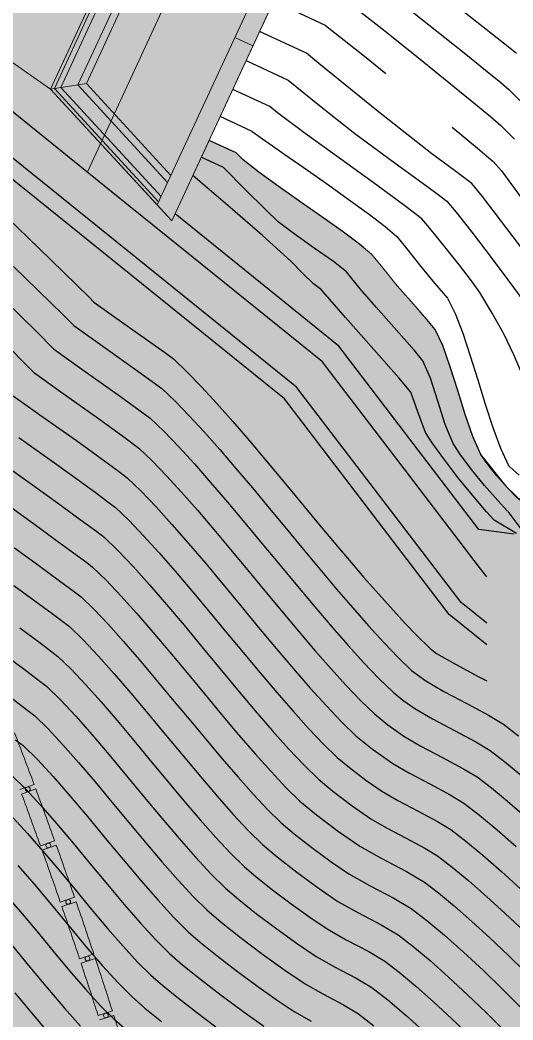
# Model space of a CAD drawing. Extents: x -367 to 63045, y 275 to 109039.
# Drawn here: x 62164.99 to 62184.67, y 108557.46 to 108597.34 of the extents above; entities that cross this region are included whole.
import ezdxf

# ---------------------------------------------------------------- set-up
doc = ezdxf.new("R2010")
doc.units = 0
doc.header["$LTSCALE"] = 25.401856
doc.header["$MEASUREMENT"] = 0
for name, pattern in [('NASCOSTA', [9.525, 6.35, -3.175]), ('TRATTEGGIATA2', [0.375, 0.25, -0.125]), ('TRATTOPUNTO2', [12.7, 6.35, -3.175, 0, -3.175])]:
    doc.linetypes.add(name, pattern=pattern)
for name, color, linetype in [('colore lago', 131, 'Continuous'), ('curve livello 1m', 2, 'Continuous'), ('curve livello 5m', 7, 'Continuous'), ('LIN010CO', 2, 'Continuous'), ('LIN010TR', 2, 'NASCOSTA'), ('LIN018CO', 6, 'Continuous'), ('LIN025CO', 7, 'Continuous'), ('TRATTCOLO-30', 253, 'Continuous'), ('TRATTCOLO-32', 255, 'Continuous')]:
    doc.layers.add(name, color=color, linetype=linetype)
doc.layers.add('Colori bordi', color=5, linetype='Continuous', plot=False)
doc.layers.add('no_plot', color=5, linetype='Continuous', plot=False)

# ---------------------------------------------------------------- blocks, each defined once
blk = doc.blocks.new('CONTORNO')
at = {"layer": 'Colori bordi', "lineweight": 0, "ltscale": 2, "flags": 128}
blk.add_lwpolyline([(-84.427, 113.219), (-89.144, 103.05), (-84.307, 97.793), (-77.785, 111.855)], dxfattribs=at)
blk = doc.blocks.new('barrageflott')
at = {"layer": 'TRATTCOLO-32'}
h = blk.add_hatch(color=256, dxfattribs=at)
h.paths.add_polyline_path([(-4.689, 33.162, 0.002639), (-5.201, 35.3), (-5.784, 35.158, -0.002639), (-5.273, 33.025)])
h.paths.add_polyline_path([(-5.247, 35.485, 0.002639), (-5.784, 37.618), (-6.365, 37.468, -0.002639), (-5.829, 35.342)])
h.paths.add_polyline_path([(-5.831, 37.802, 0.002639), (-6.393, 39.929), (-6.972, 39.773, -0.002639), (-6.412, 37.652)])
h.paths.add_polyline_path([(-6.442, 40.112, 0.002639), (-7.028, 42.232), (-7.606, 42.07, -0.002639), (-7.022, 39.956)])
h.paths.add_polyline_path([(-7.08, 42.415, 0.002639), (-7.69, 44.529), (-8.266, 44.359, -0.002639), (-7.657, 42.252)])
h.paths.add_polyline_path([(-7.744, 44.711, 0.002639), (-8.378, 46.817), (-8.952, 46.641, -0.002639), (-8.319, 44.541)])
h.paths.add_polyline_path([(-8.434, 46.999, 0.002639), (-9.092, 49.097), (-9.664, 48.915, -0.002639), (-9.007, 46.822)])
h.paths.add_polyline_path([(-9.15, 49.279, 0.002639), (-9.833, 51.37), (-10.402, 51.18, -0.002639), (-9.722, 49.095)])
h.paths.add_polyline_path([(-9.893, 51.55, 0.002639), (-10.599, 53.633), (-11.166, 53.437, -0.002639), (-10.462, 51.36)])
h.paths.add_polyline_path([(-10.661, 53.813, 0.002639), (-11.392, 55.887), (-11.956, 55.685, -0.002639), (-11.228, 53.616)])
h.paths.add_polyline_path([(-11.456, 56.066, 0.002639), (-12.21, 58.133), (-12.772, 57.924, -0.002639), (-12.02, 55.864)])
h.paths.add_polyline_path([(-12.276, 58.311, 0.002639), (-13.053, 60.368), (-13.614, 60.153, -0.002639), (-12.838, 58.102)])
h.paths.add_polyline_path([(-13.122, 60.546, 0.002639), (-13.923, 62.594), (-14.481, 62.373, -0.002639), (-13.682, 60.33)])
h.paths.add_polyline_path([(-13.993, 62.771, 0.002639), (-14.818, 64.81), (-15.373, 64.582, -0.002639), (-14.551, 62.549)])
h.paths.add_polyline_path([(-14.89, 64.986, 0.002639), (-15.738, 67.015), (-16.29, 66.781, -0.002639), (-15.445, 64.758)])
at = {"layer": 'LIN010CO', "lineweight": 0}
for p, q in [((-12.838, 58.102), (-12.276, 58.311)), ((-12.772, 57.924), (-12.21, 58.133)), ((-12.02, 55.864), (-11.456, 56.066)), ((-11.956, 55.685), (-11.392, 55.887)), ((-11.228, 53.616), (-10.661, 53.813)), ((-11.166, 53.437), (-10.599, 53.633)), ((-10.462, 51.36), (-9.893, 51.55)), ((-10.402, 51.18), (-9.833, 51.37)), ((-9.722, 49.095), (-9.15, 49.279)), ((-9.664, 48.915), (-9.092, 49.097))]:
    blk.add_line(p, q, dxfattribs=at)
for centre in [(-12.524, 58.117), (-11.706, 55.876), (-10.914, 53.625), (-10.147, 51.365), (-9.407, 49.097)]:
    blk.add_circle(centre, 0.095, dxfattribs=at)
for radius, start, end in [(208.344, 20.40178, 21.00665), (207.744, 19.74461, 20.34948), (208.344, 19.74461, 20.34948), (208.344, 19.08744, 19.69231), (207.744, 19.08744, 19.69231), (208.344, 18.43027, 19.03514), (207.744, 18.43027, 19.03514), (207.744, 17.77309, 18.37796), (208.344, 17.77309, 18.37796), (208.344, 17.11592, 17.72079)]:
    blk.add_arc((-207.55, -14.318), radius, start, end, dxfattribs=at)

msp = doc.modelspace()

# ---------------------------------------------------------------- hatches: boundary and pattern name
at = {"layer": 'colore lago', "linetype": 'Continuous', "lineweight": 0}
msp.add_hatch(color=256, dxfattribs=at).paths.add_polyline_path([(62184.44037, 108578.69715), (62185.03434, 108578.125), (62185.55328, 108577.07553), (62184.71184, 108576.84218), (62189.10999, 108571.21279), (62202.4034, 108574.89937), (62203.10581, 108574.00033), (62197.58567, 108564.24353), (62201.98383, 108558.61423), (62202.78383, 108560.02814), (62202.78383, 108558.46665), (62203.82904, 108556.4937), (62204.32435, 108555.55874), (62204.73393, 108554.78562), (62204.99715, 108554.28875), (62205.31668, 108553.6856), (62206.09904, 108553.14835), (62206.994, 108552.58011), (62207.77037, 108552.12865), (62208.28489, 108551.88137), (62208.98831, 108551.7939), (62209.75528, 108551.70767), (62210.27698, 108551.52482), (62211.05005, 108551.20587), (62211.84255, 108550.8465), (62212.31081, 108550.58878), (62213.28943, 108549.57594), (62214.66393, 108548.14578), (62215.45723, 108547.3376), (62216.16484, 108546.6219), (62216.68181, 108546.10437), (62216.90318, 108545.89072), (62217.44028, 108545.65476), (62218.04836, 108545.19124), (62218.87708, 108544.48294), (62219.4919, 108543.90061), (62219.85139, 108543.51423), (62220.22605, 108542.63483), (62220.56531, 108541.56721), (62220.9211, 108540.79857), (62221.36372, 108540.51775), (62221.86652, 108540.21289), (62222.46332, 108539.50212), (62223.10529, 108538.59681), (62223.70955, 108537.87247), (62224.20518, 108537.55122), (62224.69366, 108537.28115), (62225.15194, 108537.02649), (62225.71553, 108536.65965), (62226.50081, 108536.12628), (62227.3663, 108535.52374), (62228.1705, 108534.9494), (62229.08636, 108534.26713), (62230.1381, 108533.46091), (62231.0102, 108532.77261), (62231.91617, 108532.02959), (62232.79706, 108531.29172), (62233.57004, 108530.62991), (62234.15231, 108530.11507), (62234.46103, 108529.81812), (62235.02241, 108528.93574), (62235.50983, 108528.21194), (62236.1616, 108527.97079), (62237.88452, 108527.35259), (62236.19155, 108519.02067), (62235.95115, 108517.8376), (62230.60336, 108518.76617), (62225.09835, 108519.31118), (62219.53535, 108519.50718), (62213.99236, 108519.34019), (62208.44135, 108518.81819), (62202.96136, 108517.90819), (62197.53735, 108516.63019), (62192.21835, 108515.03521), (62187.02936, 108513.0682), (62181.96335, 108510.75821), (62177.07535, 108508.14421), (62172.35535, 108505.18521), (62168.15134, 108502.19022), (62163.99534, 108498.79922), (62159.92034, 108495.02322), (62156.87234, 108491.82123), (62153.58533, 108487.9912), (62151.00034, 108484.57322), (62147.89234, 108479.97022), (62145.09534, 108475.15423), (62142.62333, 108470.19523), (62140.49932, 108465.06123), (62138.70632, 108459.79123), (62137.26532, 108454.41924), (62136.17032, 108448.97023), (62135.44131, 108443.47724), (62135.08431, 108438.09823), (62135.07531, 108432.54122), (62135.4223, 108426.97924), (62136.1643, 108421.48524), (62137.24929, 108416.02824), (62138.11624, 108412.81415), (62136.87629, 108410.16824), (62132.8128, 108408.61126), (62132.07881, 108409.20236), (62131.22289, 108409.67071), (62130.50179, 108409.8758), (62129.73905, 108409.66836), (62128.79583, 108409.16644), (62127.82182, 108408.63823), (62126.9667, 108408.35186), (62126.4708, 108408.43826), (62125.54632, 108408.64534), (62123.26174, 108409.24028), (62120.33075, 108410.05585), (62117.14751, 108410.95602), (62114.10621, 108411.80472), (62111.601, 108412.46593), (62110.85667, 108412.63236), (62109.99272, 108412.81634), (62109.48217, 108412.93677), (62108.8675, 108413.23396), (62108.1109, 108413.60641), (62106.96975, 108414.09549), (62105.58923, 108414.65753), (62104.07452, 108415.25987), (62102.53083, 108415.86981), (62101.06332, 108416.45468), (62099.7772, 108416.98179), (62098.77764, 108417.41846), (62098.12077, 108417.74642), (62097.08202, 108418.402), (62094.14205, 108420.10043), (62090.9826, 108422.11739), (62089.00829, 108423.4159), (62089.0084, 108612.37278), (62120.88999, 108629.95032), (62123.51589, 108627.78348), (62127.40046, 108624.87082), (62132.09238, 108621.99255), (62137.11189, 108618.69874), (62141.9676, 108615.09259), (62145.99091, 108612.94276), (62152.41989, 108607.98332), (62153.53281, 108607.46368), (62154.64574, 108606.94403), (62153.74834, 108606.61531), (62152.36859, 108606.1099), (62157.20571, 108600.8529), (62170.15914, 108605.59782), (62170.93166, 108604.75824), (62166.215, 108594.58868), (62171.05211, 108589.33168), (62172.53972, 108592.53911), (62173.61881, 108592.04274), (62173.89927, 108591.77136), (62174.52108, 108591.27829), (62175.29877, 108590.71102), (62176.16099, 108590.1049), (62177.03637, 108589.49528), (62177.85355, 108588.91749), (62178.54117, 108588.40689), (62179.02787, 108587.99882), (62179.46911, 108587.46018), (62180.05431, 108586.73849), (62180.60099, 108586.11149), (62181.23677, 108585.39235), (62181.56921, 108585.00258), (62181.87023, 108584.35861), (62182.1683, 108583.51591), (62182.76671, 108581.60651), (62183.0726, 108580.72588), (62183.38664, 108580.01867)])
at = {"layer": 'TRATTCOLO-30', "linetype": 'Continuous', "lineweight": 0}
h = msp.add_hatch(color=256, dxfattribs=at)
h.dxf.hatch_style = 1
h.paths.add_polyline_path([(62209.67555, 108572.20926), (62208.97927, 108572.6032), (62209.04538, 108572.72006, -0.14195048), (62212.62795, 108576.22122), (62213.19146, 108576.52316), (62211.72732, 108580.30781), (62209.44078, 108579.6737), (62199.39823, 108561.92357), (62201.4507, 108559.29652), (62201.98381, 108558.61417), (62207.77045, 108568.842)])
h.paths.add_polyline_path([(62209.44078, 108579.6737), (62203.077, 108577.90887), (62187.2974, 108573.53281), (62189.10998, 108571.21282), (62202.40339, 108574.8994), (62203.1058, 108574.00035), (62197.58566, 108564.24356), (62199.39823, 108561.92357)])
h.paths.add_polyline_path([(62211.72732, 108580.30781), (62210.61062, 108583.19437), (62202.25391, 108580.87685), (62202.04012, 108581.64776), (62184.71182, 108576.8422), (62187.2974, 108573.53281), (62203.077, 108577.90887)])
edge = h.paths.add_edge_path()
edge.add_line((62180.99131, 108609.18234), (62177.90463, 108614.61194))
edge.add_line((62177.90463, 108614.61194), (62169.52887, 108611.54386))
edge.add_line((62169.52887, 108611.54386), (62169.25371, 108612.29504))
edge.add_line((62169.25371, 108612.29504), (62152.36858, 108606.10993))
edge.add_line((62152.36858, 108606.10993), (62157.2057, 108600.85293))
edge.add_line((62157.2057, 108600.85293), (62170.15913, 108605.59785))
edge.add_line((62170.15913, 108605.59785), (62170.93165, 108604.75827))
edge.add_line((62170.93165, 108604.75827), (62166.21498, 108594.58871))
edge.add_line((62166.21498, 108594.58871), (62171.0521, 108589.33171))
edge.add_line((62171.0521, 108589.33171), (62177.57426, 108603.39409))
edge.add_line((62177.57426, 108603.39409), (62176.84851, 108603.73069))
edge.add_line((62176.84851, 108603.73069), (62178.1752, 108606.59116))
edge.add_arc((62182.71109, 108604.48741), 5, 110.118057, 155.118057, ccw=False)

# ---------------------------------------------------------------- linework, layer by layer
at = {"layer": 'Colori bordi', "linetype": 'Continuous', "lineweight": 0, "flags": 128}
msp.add_lwpolyline([(62170.93166, 108604.75824), (62166.215, 108594.58868), (62171.05211, 108589.33168), (62172.53972, 108592.53911), (62173.61881, 108592.04274), (62173.89927, 108591.77136), (62174.52108, 108591.27829), (62175.29877, 108590.71102), (62176.16099, 108590.1049), (62177.03637, 108589.49528), (62177.85355, 108588.91749), (62178.54117, 108588.40689), (62179.02787, 108587.99882), (62179.02787, 108587.99882), (62179.46911, 108587.46018), (62180.05431, 108586.73849), (62180.60099, 108586.11149), (62181.23677, 108585.39235), (62181.56921, 108585.00258), (62181.87023, 108584.35861), (62182.1683, 108583.51591), (62182.76671, 108581.60651), (62183.0726, 108580.72588), (62183.38664, 108580.01867), (62184.44037, 108578.69715), (62185.03434, 108578.125)], dxfattribs=at)
at = {"layer": 'curve livello 1m', "color": 152, "linetype": 'TRATTEGGIATA2', "ltscale": 5, "flags": 128}
msp.add_lwpolyline([(62174.01799, 108595.72639), (62175.69306, 108594.94949), (62176.95287, 108593.92794), (62178.3536, 108592.82174), (62179.05802, 108592.29616), (62179.96346, 108591.63935), (62180.88446, 108590.9748), (62181.63557, 108590.42599), (62182.03134, 108590.11643), (62182.39606, 108589.68626), (62182.99368, 108588.93482), (62183.72593, 108587.97849), (62184.46892, 108586.98596), (62185.10449, 108586.1168), (62185.51448, 108585.53058), (62185.95823, 108584.81338), (62186.60642, 108583.71492), (62187.13913, 108582.7889), (62188.74836, 108579.82442), (62189.22807, 108578.09464)], dxfattribs=at)
at = {"layer": 'curve livello 5m', "color": 2}
for p, q in [((62177.19206, 108597.12721), (62175.11459, 108598.09075)), ((62173.61882, 108592.04274), (62172.53973, 108592.53912))]:
    msp.add_line(p, q, dxfattribs=at)
at = {"layer": 'curve livello 5m', "color": 2, "flags": 128}
for points in [[(62183.62146, 108572.43032), (62182.12469, 108573.63951), (62175.54921, 108582.23025), (62153.8124, 108599.75504)], [(62177.19206, 108597.12721), (62178.74342, 108595.89377), (62179.59267, 108595.21165)], [(62182.24237, 108593.06651), (62183.25817, 108592.22854), (62183.87676, 108591.6956), (62183.87676, 108591.6956), (62184.21339, 108591.32467), (62188.04792, 108586.0919), (62189.85567, 108583.6506), (62189.98742, 108583.42427), (62190.03881, 108583.32601), (62190.21718, 108583.29107), (62190.46127, 108583.12668), (62190.95765, 108582.75259), (62191.65941, 108582.20601), (62192.51963, 108581.52413), (62192.68784, 108581.3891)], [(62178.7141, 108588.26191), (62178.54118, 108588.40689), (62177.85356, 108588.91749), (62177.03638, 108589.49528), (62176.161, 108590.10491), (62175.29878, 108590.71103), (62174.52108, 108591.27829), (62173.89928, 108591.77137), (62173.61882, 108592.04274)], [(62185.03433, 108578.12501), (62184.82223, 108578.30482), (62184.44037, 108578.69715), (62184.02657, 108579.16368), (62183.63714, 108579.65815), (62183.38664, 108580.01867), (62183.0726, 108580.72588), (62182.76671, 108581.60651), (62182.4662, 108582.56754), (62182.1683, 108583.51591), (62181.87024, 108584.35861), (62181.56922, 108585.00258), (62181.23678, 108585.39236), (62180.95708, 108585.70874)], [(62164.72243, 108582.35939), (62165.78656, 108581.60252), (62167.24888, 108580.56802), (62167.24888, 108580.56802), (62168.17934, 108579.89348), (62168.92819, 108579.34443), (62169.27078, 108579.08559), (62169.27078, 108579.08559), (62169.82534, 108578.55201), (62170.42286, 108577.92824), (62171.05635, 108577.22908), (62171.7188, 108576.46935), (62172.40321, 108575.66386), (62173.10257, 108574.82743), (62173.8099, 108573.97487), (62174.51818, 108573.12098), (62175.22041, 108572.28059), (62175.90959, 108571.4685), (62176.57871, 108570.69953), (62177.22079, 108569.98849), (62177.8288, 108569.35019), (62178.39576, 108568.79945), (62178.39576, 108568.79945), (62179.06642, 108568.2591), (62179.87328, 108567.68723), (62179.87328, 108567.68723), (62180.53867, 108567.30191), (62181.37237, 108566.86087), (62182.16628, 108566.43847), (62182.71232, 108566.10911), (62182.71232, 108566.10911), (62183.33168, 108565.63181), (62184.03627, 108565.04751), (62184.79966, 108564.38114)], [(62164.74784, 108574.79358), (62165.5836, 108574.18276), (62166.26999, 108573.67756), (62166.74993, 108573.31984), (62166.96635, 108573.15143), (62166.96635, 108573.15143), (62167.51685, 108572.61756), (62168.11543, 108571.98277), (62168.7527, 108571.26694), (62169.41926, 108570.48995), (62170.10571, 108569.67168), (62170.80266, 108568.83202), (62171.50071, 108567.99083), (62172.19045, 108567.168), (62172.8625, 108566.38342), (62173.50746, 108565.65696), (62174.11592, 108565.0085), (62174.67849, 108564.45792), (62174.67849, 108564.45792), (62175.25577, 108563.96918), (62176.04327, 108563.35831), (62176.90007, 108562.73141), (62177.68521, 108562.19457), (62177.68521, 108562.19457), (62178.47529, 108561.74681), (62179.41403, 108561.25258), (62180.08455, 108560.86086), (62180.08455, 108560.86086), (62180.67894, 108560.40027), (62181.36096, 108559.82857), (62182.09881, 108559.17574), (62182.86069, 108558.47177), (62183.61478, 108557.74663), (62184.3293, 108557.03031)], [(62164.66191, 108567.21728), (62165.20645, 108566.68358), (62165.80533, 108566.03587), (62166.4453, 108565.30218), (62167.11309, 108564.5106), (62167.79543, 108563.68916), (62168.47906, 108562.86594), (62169.15072, 108562.069), (62169.79714, 108561.32638), (62170.40506, 108560.66616), (62170.96121, 108560.11639), (62170.96121, 108560.11639), (62171.49606, 108559.65322), (62172.20336, 108559.08446), (62173.02012, 108558.45753), (62173.88334, 108557.81984), (62174.73001, 108557.21883)], [(62164.78819, 108558.54631), (62165.45002, 108557.75042), (62166.09332, 108556.99487)]]:
    msp.add_lwpolyline(points, dxfattribs=at)
at = {"layer": 'LIN010CO', "linetype": 'Continuous', "lineweight": 0}
for p, q in [((62166.36419, 108594.61196), (62171.02367, 108604.65825)), ((62166.61837, 108594.65162), (62171.18044, 108604.48787)), ((62167.29917, 108594.75784), (62171.60033, 108604.03154)), ((62166.215, 108594.58868), (62167.64098, 108594.81117)), ((62170.52298, 108590.09217), (62166.36419, 108594.61196)), ((62170.62039, 108590.3022), (62166.61837, 108594.65162)), ((62170.88131, 108590.86476), (62167.29917, 108594.75784))]:
    msp.add_line(p, q, dxfattribs=at)
at = {"layer": 'LIN010TR', "linetype": 'TRATTOPUNTO2', "lineweight": 0, "ltscale": 5}
msp.add_line((62167.69648, 108591.31825), (62176.7893, 108610.92322), dxfattribs=at)
at = {"layer": 'LIN018CO', "color": 2, "flags": 128}
for points in [[(62183.62146, 108573.29164), (62182.60804, 108574.11035), (62176.03235, 108582.70136), (62153.8124, 108600.61567)], [(62165.07744, 108593.37037), (62161.24275, 108596.462)], [(62168.91214, 108590.27873), (62165.07744, 108593.37037)], [(62172.74684, 108587.1871), (62168.91214, 108590.27873)], [(62176.58153, 108584.09547), (62172.74684, 108587.1871)], [(62177.34665, 108583.33698), (62177.06355, 108583.70685), (62176.58153, 108584.09547)], [(62180.34131, 108579.42452), (62177.34665, 108583.33698)], [(62183.33596, 108575.51207), (62180.34131, 108579.42452)], [(62183.62146, 108575.13906), (62183.33596, 108575.51207)]]:
    msp.add_lwpolyline(points, dxfattribs=at)
at = {"layer": 'LIN025CO', "linetype": 'Continuous', "lineweight": 0}
for p, q in [((62166.215, 108594.58868), (62170.93166, 108604.75825)), ((62167.64098, 108594.81117), (62171.81114, 108603.80243)), ((62166.215, 108594.58868), (62157.20572, 108600.85291)), ((62170.4658, 108589.96889), (62175.18246, 108600.13846)), ((62171.05212, 108589.33168), (62175.99649, 108599.99221)), ((62174.28769, 108596.30788), (62173.56195, 108596.64448)), ((62170.4658, 108589.96889), (62166.215, 108594.58868)), ((62171.0123, 108591.1472), (62167.64098, 108594.81117)), ((62171.05212, 108589.33168), (62170.4658, 108589.96889))]:
    msp.add_line(p, q, dxfattribs=at)
at = {"layer": 'no_plot'}
for p, q in [((62176.43334, 108596.0193), (62174.55739, 108596.88937)), ((62174.95941, 108593.89335), (62173.48499, 108594.57719)), ((62174.25698, 108592.90168), (62172.98213, 108593.49296)), ((62173.11389, 108591.45892), (62172.22907, 108591.8693)), ((62183.30736, 108577.03017), (62177.71255, 108584.33968)), ((62184.80749, 108576.86871), (62183.91773, 108577.40026)), ((62184.46175, 108577.744), (62185.05859, 108576.93834)), ((62184.71184, 108576.84218), (62183.30736, 108577.03017)), ((62180.36511, 108573.27479), (62178.71414, 108575.11309))]:
    msp.add_line(p, q, dxfattribs=at)
at = {"layer": 'no_plot', "flags": 128}
for points in [[(62178.48082, 108597.74497), (62179.43298, 108596.99757), (62179.43298, 108596.99757), (62180.68503, 108596.0021), (62181.90091, 108595.02551), (62182.96643, 108594.16048), (62183.76744, 108593.4997), (62184.18978, 108593.13584), (62184.18978, 108593.13584), (62184.72526, 108592.58729)], [(62180.4183, 108597.85065), (62181.95641, 108596.64332), (62181.95641, 108596.64332), (62182.79357, 108595.97685), (62183.57661, 108595.34555), (62184.18614, 108594.84632), (62184.5028, 108594.57607), (62184.5028, 108594.57607), (62185.03564, 108594.04314)], [(62182.35579, 108597.95633), (62184.47983, 108596.28907), (62184.47983, 108596.28907), (62184.81582, 108596.0163)], [(62188.52602, 108583.17352), (62188.5158, 108583.19165), (62188.02331, 108584.03768), (62187.68507, 108584.59059), (62186.99655, 108585.57506), (62185.9292, 108587.03469), (62184.68146, 108588.7015), (62183.45176, 108590.30751), (62183.0325, 108590.8223), (62182.33642, 108591.33808), (62181.43023, 108592.00091), (62179.30525, 108593.67908), (62176.92385, 108595.6101), (62176.43334, 108596.0193)], [(62185.4244, 108582.31336), (62185.143, 108582.97085), (62184.6988, 108583.98969), (62184.31515, 108584.80208), (62183.84126, 108585.65474), (62183.34389, 108586.47056), (62183.00863, 108586.93723), (62182.5356, 108587.56212), (62181.89975, 108588.36741), (62181.34219, 108589.05202), (62181.03019, 108589.41057), (62180.41106, 108589.89482), (62179.23607, 108590.75333), (62177.79532, 108591.79292), (62176.37891, 108592.8204), (62175.27696, 108593.64258), (62174.95941, 108593.89335)], [(62174.25698, 108592.90168), (62174.67443, 108592.60112), (62175.5599, 108591.97828), (62176.46512, 108591.34783), (62177.35412, 108590.72758), (62178.19097, 108590.13533), (62178.93971, 108589.5889), (62179.56438, 108589.10608), (62180.02903, 108588.70469), (62180.02903, 108588.70469), (62180.38011, 108588.28265), (62180.99765, 108587.51451), (62181.53669, 108586.85349), (62181.53669, 108586.85349), (62182.06017, 108586.25364), (62182.363, 108585.63669), (62182.66309, 108584.85255), (62182.96201, 108583.95375), (62183.26132, 108582.99287), (62183.56259, 108582.02247), (62183.8674, 108581.0951), (62184.1773, 108580.26332), (62184.49388, 108579.57969), (62184.49388, 108579.57969), (62184.51431, 108579.55239), (62184.53972, 108579.52496), (62184.91832, 108579.19628)], [(62184.45092, 108577.75567), (62184.05973, 108578.17794), (62183.53882, 108578.77497), (62183.02081, 108579.42187), (62182.55436, 108580.04508), (62182.27941, 108580.45764), (62181.97021, 108581.20556), (62181.67109, 108582.1422), (62181.37584, 108583.06003), (62181.07827, 108583.75153), (62180.73817, 108584.15685), (62180.02449, 108584.96675), (62179.21111, 108585.88703), (62178.57194, 108586.6235), (62178.02672, 108587.29296), (62177.50219, 108587.70905), (62176.73788, 108588.24881), (62175.93694, 108588.81162), (62175.30252, 108589.29684), (62174.78672, 108589.78358), (62173.98593, 108590.58085), (62173.11389, 108591.45892)], [(62162.56019, 108591.2867), (62163.68048, 108590.22455), (62165.72378, 108588.26082), (62167.74672, 108586.28993), (62167.74672, 108586.28993), (62167.94375, 108586.0895), (62169.13108, 108585.24498), (62170.76273, 108584.0907), (62170.76273, 108584.0907), (62171.11433, 108583.83291), (62171.65687, 108583.31409), (62172.23713, 108582.71606), (62172.84984, 108582.04998), (62173.48974, 108581.327), (62174.15154, 108580.55827), (62174.82998, 108579.75496), (62175.51979, 108578.9282), (62176.21569, 108578.08915), (62176.91241, 108577.24896), (62177.60467, 108576.41879), (62178.28722, 108575.6098), (62178.71414, 108575.11309)], [(62183.91773, 108577.40026), (62183.61553, 108577.73324), (62183.05108, 108578.38626), (62182.47241, 108579.10251), (62181.90765, 108579.8381), (62181.44488, 108580.47536), (62181.17217, 108580.89662), (62180.87597, 108581.71686), (62180.58732, 108582.50047), (62180.11269, 108583.06612), (62179.11669, 108584.19639), (62177.98157, 108585.48071), (62177.08956, 108586.50851), (62177.02556, 108586.58709), (62176.70577, 108586.82232), (62176.28312, 108587.23794), (62175.79827, 108587.7192), (62174.66682, 108588.743), (62173.38717, 108589.86598), (62171.89217, 108591.14291)], [(62177.71255, 108584.33968), (62171.17966, 108589.60667)], [(62164.73796, 108587.5143), (62166.70515, 108585.59773), (62166.70515, 108585.59773), (62167.13842, 108585.15697), (62168.29495, 108584.33437), (62169.88426, 108583.21003), (62169.88426, 108583.21003), (62170.65344, 108582.64608), (62171.18103, 108582.14155), (62171.7453, 108581.56), (62172.34114, 108580.91227), (62172.9634, 108580.20922), (62173.60697, 108579.46167), (62174.26672, 108578.68049), (62174.93752, 108577.87651), (62175.61424, 108577.06058), (62176.29176, 108576.24354), (62176.96495, 108575.43625), (62177.62869, 108574.64954), (62178.27785, 108573.89426), (62178.9073, 108573.18126), (62179.51191, 108572.52138), (62180.08656, 108571.92547), (62180.62613, 108571.40437), (62180.62613, 108571.40437), (62181.18612, 108570.98283), (62181.91335, 108570.5617), (62182.82452, 108570.07967), (62183.6922, 108569.61803), (62184.28898, 108569.25806), (62184.28898, 108569.25806), (62184.89353, 108568.79428)], [(62163.75214, 108586.76779), (62165.66359, 108584.90552), (62165.66359, 108584.90552), (62166.33309, 108584.22445), (62167.45882, 108583.42375), (62169.0058, 108582.32936), (62169.0058, 108582.32936), (62169.79327, 108581.75706), (62170.19255, 108581.45925), (62170.19255, 108581.45925), (62170.74069, 108580.93356), (62171.32901, 108580.32351), (62171.95146, 108579.6419), (62172.602, 108578.90153), (62173.27458, 108578.11516), (62173.96316, 108577.29561), (62174.66169, 108576.45564), (62175.36412, 108575.60807), (62176.06441, 108574.76566), (62176.75652, 108573.94122), (62177.43439, 108573.14753), (62178.09199, 108572.39738), (62178.72327, 108571.70356), (62179.32218, 108571.07885), (62179.88267, 108570.53606), (62179.88267, 108570.53606), (62180.27568, 108570.21941), (62180.7485, 108569.8843), (62180.7485, 108569.8843), (62181.45512, 108569.4751), (62182.34047, 108569.00674), (62183.18356, 108568.55818), (62183.76343, 108568.20841), (62183.76343, 108568.20841), (62184.35084, 108567.75777), (62185.01385, 108567.21296)], [(62164.62202, 108584.21332), (62165.1307, 108583.69381), (62165.52776, 108583.29192), (62165.52776, 108583.29192), (62166.62269, 108582.51313), (62168.12734, 108581.44869), (62168.12734, 108581.44869), (62169.19189, 108580.67502), (62169.73167, 108580.27242), (62169.73167, 108580.27242), (62170.26382, 108579.76206), (62170.83498, 108579.1698), (62171.43928, 108578.50807), (62172.07085, 108577.78928), (62172.72382, 108577.02585), (62173.39232, 108576.23019), (62174.07048, 108575.41472), (62174.75243, 108574.59186), (62175.4323, 108573.77402), (62176.10422, 108572.97362), (62176.76233, 108572.20307), (62177.40076, 108571.47479), (62178.01362, 108570.80121), (62178.59507, 108570.19472), (62179.13922, 108569.66776), (62179.13922, 108569.66776), (62179.67105, 108569.23926), (62180.31089, 108568.78576), (62180.31089, 108568.78576), (62180.9969, 108568.38851), (62181.85642, 108567.9338), (62182.67492, 108567.49833), (62183.23787, 108567.15876), (62183.23787, 108567.15876), (62183.80816, 108566.72127), (62184.45183, 108566.19235), (62185.14902, 108565.59073)], [(62164.95042, 108580.6919), (62166.37041, 108579.68735), (62166.37041, 108579.68735), (62167.22234, 108579.07053), (62167.98912, 108578.51093), (62168.55643, 108578.09239), (62168.80989, 108577.89876), (62168.80989, 108577.89876), (62169.34728, 108577.3817), (62169.9263, 108576.77725), (62170.54017, 108576.09974), (62171.1821, 108575.36354), (62171.84532, 108574.58299), (62172.52303, 108573.77246), (62173.20845, 108572.9463), (62173.8948, 108572.11885), (62174.57528, 108571.30448), (62175.24312, 108570.51754), (62175.89153, 108569.77238), (62176.51372, 108569.08336), (62177.1029, 108568.46483), (62177.65231, 108567.93114), (62177.65231, 108567.93114), (62178.14067, 108567.52543), (62178.80118, 108567.02823), (62179.43566, 108566.5887), (62179.43566, 108566.5887), (62180.08045, 108566.21531), (62180.88832, 108565.78793), (62181.65765, 108565.37862), (62182.18677, 108565.05946), (62182.18677, 108565.05946), (62182.78694, 108564.59694), (62183.46971, 108564.03075), (62184.20945, 108563.38502), (62184.98057, 108562.6839)], [(62164.11429, 108579.78128), (62165.49195, 108578.80668), (62165.49195, 108578.80668), (62166.4897, 108578.08428), (62167.38774, 108577.42889), (62168.05215, 108576.93871), (62168.34901, 108576.71193), (62168.34901, 108576.71193), (62168.91099, 108576.16921), (62169.51913, 108575.52961), (62170.16522, 108574.81047), (62170.84107, 108574.02915), (62171.53846, 108573.20302), (62172.2492, 108572.34941), (62172.96507, 108571.48569), (62173.67788, 108570.6292), (62174.37943, 108569.79732), (62175.0615, 108569.00739), (62175.7159, 108568.27676), (62176.33442, 108567.62279), (62176.90885, 108567.06284), (62176.90885, 108567.06284), (62177.48097, 108566.58754), (62178.25475, 108566.00507), (62178.99805, 108565.49017), (62178.99805, 108565.49017), (62179.62223, 108565.12872), (62180.40428, 108564.715), (62181.14901, 108564.31877), (62181.66121, 108564.00981), (62181.66121, 108564.00981), (62182.2422, 108563.56208), (62182.90314, 108563.01398), (62183.61925, 108562.38889), (62184.36572, 108561.71018), (62185.11776, 108561.00122)], [(62164.61349, 108577.92601), (62165.53258, 108577.26108), (62166.39818, 108576.6309), (62167.1317, 108576.09309), (62167.65454, 108575.70528), (62167.88812, 108575.5251), (62167.88812, 108575.5251), (62168.43155, 108575.0003), (62169.01961, 108574.38181), (62169.64438, 108573.68641), (62170.29791, 108572.93088), (62170.97229, 108572.13202), (62171.65956, 108571.30659), (62172.3518, 108570.47138), (62173.04109, 108569.64317), (62173.71947, 108568.83875), (62174.37903, 108568.07489), (62175.01182, 108567.36838), (62175.60992, 108566.736), (62176.1654, 108566.19453), (62176.1654, 108566.19453), (62176.82127, 108565.64966), (62177.70832, 108564.98192), (62178.56044, 108564.39164), (62178.56044, 108564.39164), (62179.40844, 108563.91105), (62180.41598, 108563.38059), (62181.13566, 108562.96016), (62181.13566, 108562.96016), (62181.69746, 108562.52721), (62182.33658, 108561.99721), (62183.02904, 108561.39277), (62183.75086, 108560.73647), (62184.47807, 108560.05092), (62185.1867, 108559.35873)], [(62164.77132, 108576.29562), (62165.7473, 108575.58507), (62166.57435, 108574.97869), (62167.16387, 108574.54143), (62167.42723, 108574.33826), (62167.42723, 108574.33826), (62167.95211, 108573.83138), (62168.5201, 108573.234), (62169.12354, 108572.56235), (62169.75476, 108571.83261), (62170.40611, 108571.06102), (62171.06992, 108570.26377), (62171.73854, 108569.45707), (62172.40429, 108568.65713), (62173.05952, 108567.88017), (62173.69656, 108567.14239), (62174.30775, 108566.46), (62174.88543, 108565.84921), (62175.42194, 108565.32623), (62175.42194, 108565.32623), (62175.9405, 108564.8872), (62176.6479, 108564.33847), (62177.41755, 108563.77534), (62178.12282, 108563.29311), (62178.12282, 108563.29311), (62178.94186, 108562.82893), (62179.915, 108562.31658), (62180.61011, 108561.91051), (62181.22628, 108561.43304), (62181.9333, 108560.84039), (62182.69819, 108560.16363), (62183.48799, 108559.43385), (62184.26973, 108558.68214), (62185.01043, 108557.93956)], [(62164.98222, 108573.10072), (62165.73835, 108572.54419), (62166.26705, 108572.15012), (62166.50546, 108571.9646), (62166.50546, 108571.9646), (62167.03579, 108571.45029), (62167.61244, 108570.83876), (62168.22636, 108570.14915), (62168.8685, 108569.40063), (62169.5298, 108568.61235), (62170.20122, 108567.80344), (62170.87369, 108566.99308), (62171.53816, 108566.2004), (62172.18558, 108565.44457), (62172.80691, 108564.74472), (62173.39307, 108564.12002), (62173.93503, 108563.58961), (62173.93503, 108563.58961), (62174.42033, 108563.17336), (62175.07374, 108562.65602), (62175.81576, 108562.09746), (62176.56688, 108561.55752), (62177.2476, 108561.09604), (62177.2476, 108561.09604), (62178.00872, 108560.66469), (62178.91305, 108560.18857), (62179.559, 108559.81121), (62180.1316, 108559.3675), (62180.78862, 108558.81676), (62181.49943, 108558.18786), (62182.23338, 108557.50968), (62182.95984, 108556.81112)], [(62180.36511, 108573.27479), (62180.81473, 108572.80854), (62181.36958, 108572.27267), (62181.36958, 108572.27267), (62181.62373, 108572.08136), (62182.37157, 108571.6483), (62183.30857, 108571.15261), (62183.62146, 108570.98613)], [(62164.38083, 108572.01867), (62165.2067, 108571.41081), (62165.78418, 108570.9804), (62166.04457, 108570.77777), (62166.04457, 108570.77777), (62166.60345, 108570.23313), (62167.21442, 108569.57918), (62167.86617, 108568.83984), (62168.54739, 108568.03903), (62169.24679, 108567.20066), (62169.95305, 108566.34867), (62170.65487, 108565.50695), (62171.34093, 108564.69944), (62171.99995, 108563.95005), (62172.6206, 108563.2827), (62173.19158, 108562.72131), (62173.19158, 108562.72131), (62173.72169, 108562.26662), (62174.43542, 108561.70152), (62175.24595, 108561.09139), (62176.06641, 108560.5016), (62176.80998, 108559.99751), (62176.80998, 108559.99751), (62177.54215, 108559.58257), (62178.41207, 108559.12457), (62179.03345, 108558.76157), (62179.67027, 108558.26471), (62180.40766, 108557.63855), (62181.20163, 108556.92457)], [(62164.67506, 108570.27744), (62165.3013, 108569.81068), (62165.58369, 108569.59094), (62165.58369, 108569.59094), (62166.12047, 108569.06783), (62166.70728, 108568.43973), (62167.33326, 108567.72963), (62167.98755, 108566.96048), (62168.6593, 108566.15526), (62169.33764, 108565.33695), (62170.01171, 108564.52851), (62170.67065, 108563.75293), (62171.3036, 108563.03317), (62171.89972, 108562.3922), (62172.44812, 108561.853), (62172.44812, 108561.853), (62173.02304, 108561.35988), (62173.7971, 108560.74702), (62174.67613, 108560.08532), (62175.56595, 108559.44567), (62176.37237, 108558.89898), (62176.37237, 108558.89898), (62177.07558, 108558.50045), (62177.9111, 108558.06056), (62178.5079, 108557.71192), (62179.11953, 108557.23471)], [(62164.81843, 108568.64095), (62165.1228, 108568.40411), (62165.1228, 108568.40411), (62165.69176, 108567.84647), (62166.31751, 108567.1697), (62166.98619, 108566.40311), (62167.68393, 108565.57601), (62168.39687, 108564.71773), (62169.11117, 108563.85759), (62169.81296, 108563.02489), (62170.48838, 108562.24897), (62171.12356, 108561.55913), (62171.70467, 108560.9847), (62171.70467, 108560.9847), (62172.20345, 108560.55276), (62172.86307, 108560.02235), (62173.62475, 108559.43768), (62174.42977, 108558.843), (62175.21935, 108558.28251), (62175.93476, 108557.80045), (62175.93476, 108557.80045), (62176.60901, 108557.41833)], [(62164.72114, 108565.52069), (62165.29316, 108564.90203), (62165.90442, 108564.20126), (62166.54225, 108563.44518), (62167.19398, 108562.66059), (62167.84695, 108561.8743), (62168.48848, 108561.1131), (62169.1059, 108560.4038), (62169.68655, 108559.77319), (62170.21776, 108559.24808), (62170.21776, 108559.24808), (62170.69427, 108558.8324), (62171.31309, 108558.32859), (62172.03186, 108557.76853), (62172.80824, 108557.1841)], [(62164.90763, 108563.62564), (62165.56394, 108562.86474), (62166.24655, 108562.04927), (62166.93888, 108561.21428), (62167.62439, 108560.39479), (62168.2865, 108559.62586), (62168.90866, 108558.94251), (62169.4743, 108558.37978), (62169.4743, 108558.37978), (62169.98092, 108557.93784), (62170.63882, 108557.4022)], [(62164.38921, 108562.49883), (62165.01318, 108561.77542), (62165.66215, 108561.00014), (62166.32037, 108560.20629), (62166.97209, 108559.42719), (62167.60158, 108558.69615), (62168.19308, 108558.04647), (62168.73085, 108557.51147), (62168.73085, 108557.51147), (62169.26756, 108557.04327)], [(62164.69119, 108560.41451), (62165.38964, 108559.57488), (62166.08974, 108558.73296), (62166.77024, 108557.93372), (62167.40987, 108557.22214)]]:
    msp.add_lwpolyline(points, dxfattribs=at)

# ---------------------------------------------------------------- block references
at = {"layer": 'curve livello 1m', "linetype": 'Continuous', "lineweight": 0, "rotation": 359.9991938786431}
msp.add_blockref('barrageflott', (62177.82808, 108508.54718), dxfattribs=at)
at = {"layer": 'TRATTCOLO-32', "linetype": 'Continuous', "lineweight": 0, "rotation": 359.9999663132272}
msp.add_blockref('CONTORNO', (62255.35888, 108491.53914), dxfattribs=at)

doc.saveas('drawing.dxf')
